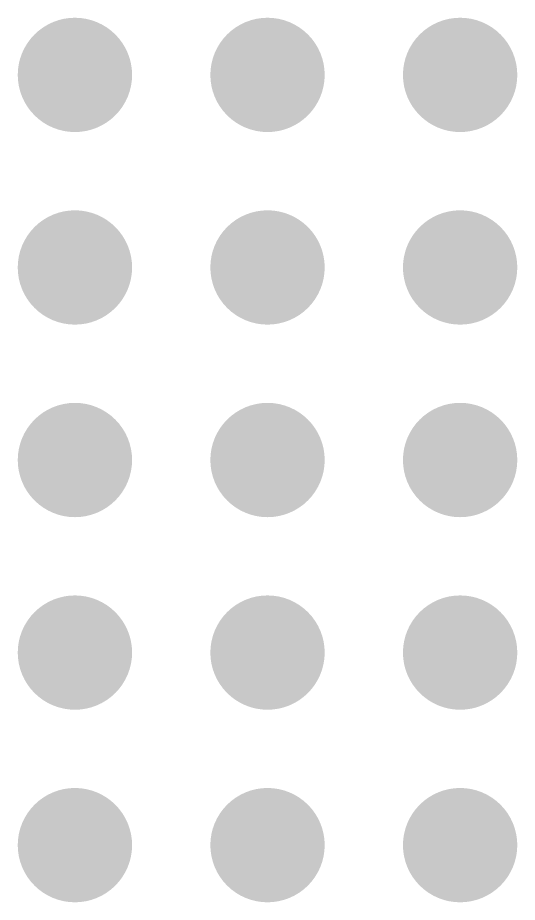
# Model space of a CAD drawing. Extents: x 295 to 953, y 10 to 290.
# Drawn here: x 513.31 to 519.89, y 128 to 139.67 of the extents above; entities that cross this region are included whole.
import ezdxf

# ---------------------------------------------------------------- set-up
doc = ezdxf.new("R2010")
doc.units = 0
doc.header["$LTSCALE"] = 5
doc.header["$MEASUREMENT"] = 0
doc.layers.get('0').update_dxf_attribs({"linetype": 'CONTINUOUS', "lineweight": 25})

msp = doc.modelspace()

# ---------------------------------------------------------------- linework, layer by layer
at = {"const_width": 0.754}
for points in [[(513.683, 138.913, 1), (514.437, 138.913, 1)], [(516.223, 138.913, 1), (516.977, 138.913, 1)], [(518.763, 138.913, 1), (519.517, 138.913, 1)], [(513.683, 136.373, 1), (514.437, 136.373, 1)], [(516.223, 136.373, 1), (516.977, 136.373, 1)], [(518.763, 136.373, 1), (519.517, 136.373, 1)], [(513.683, 133.833, 1), (514.437, 133.833, 1)], [(516.223, 133.833, 1), (516.977, 133.833, 1)], [(518.763, 133.833, 1), (519.517, 133.833, 1)], [(513.683, 131.293, 1), (514.437, 131.293, 1)], [(516.223, 131.293, 1), (516.977, 131.293, 1)], [(518.763, 131.293, 1), (519.517, 131.293, 1)], [(513.683, 128.753, 1), (514.437, 128.753, 1)], [(516.223, 128.753, 1), (516.977, 128.753, 1)], [(518.763, 128.753, 1), (519.517, 128.753, 1)]]:
    msp.add_lwpolyline(points, format="xyb", close=True, dxfattribs=at)

doc.saveas('drawing.dxf')
